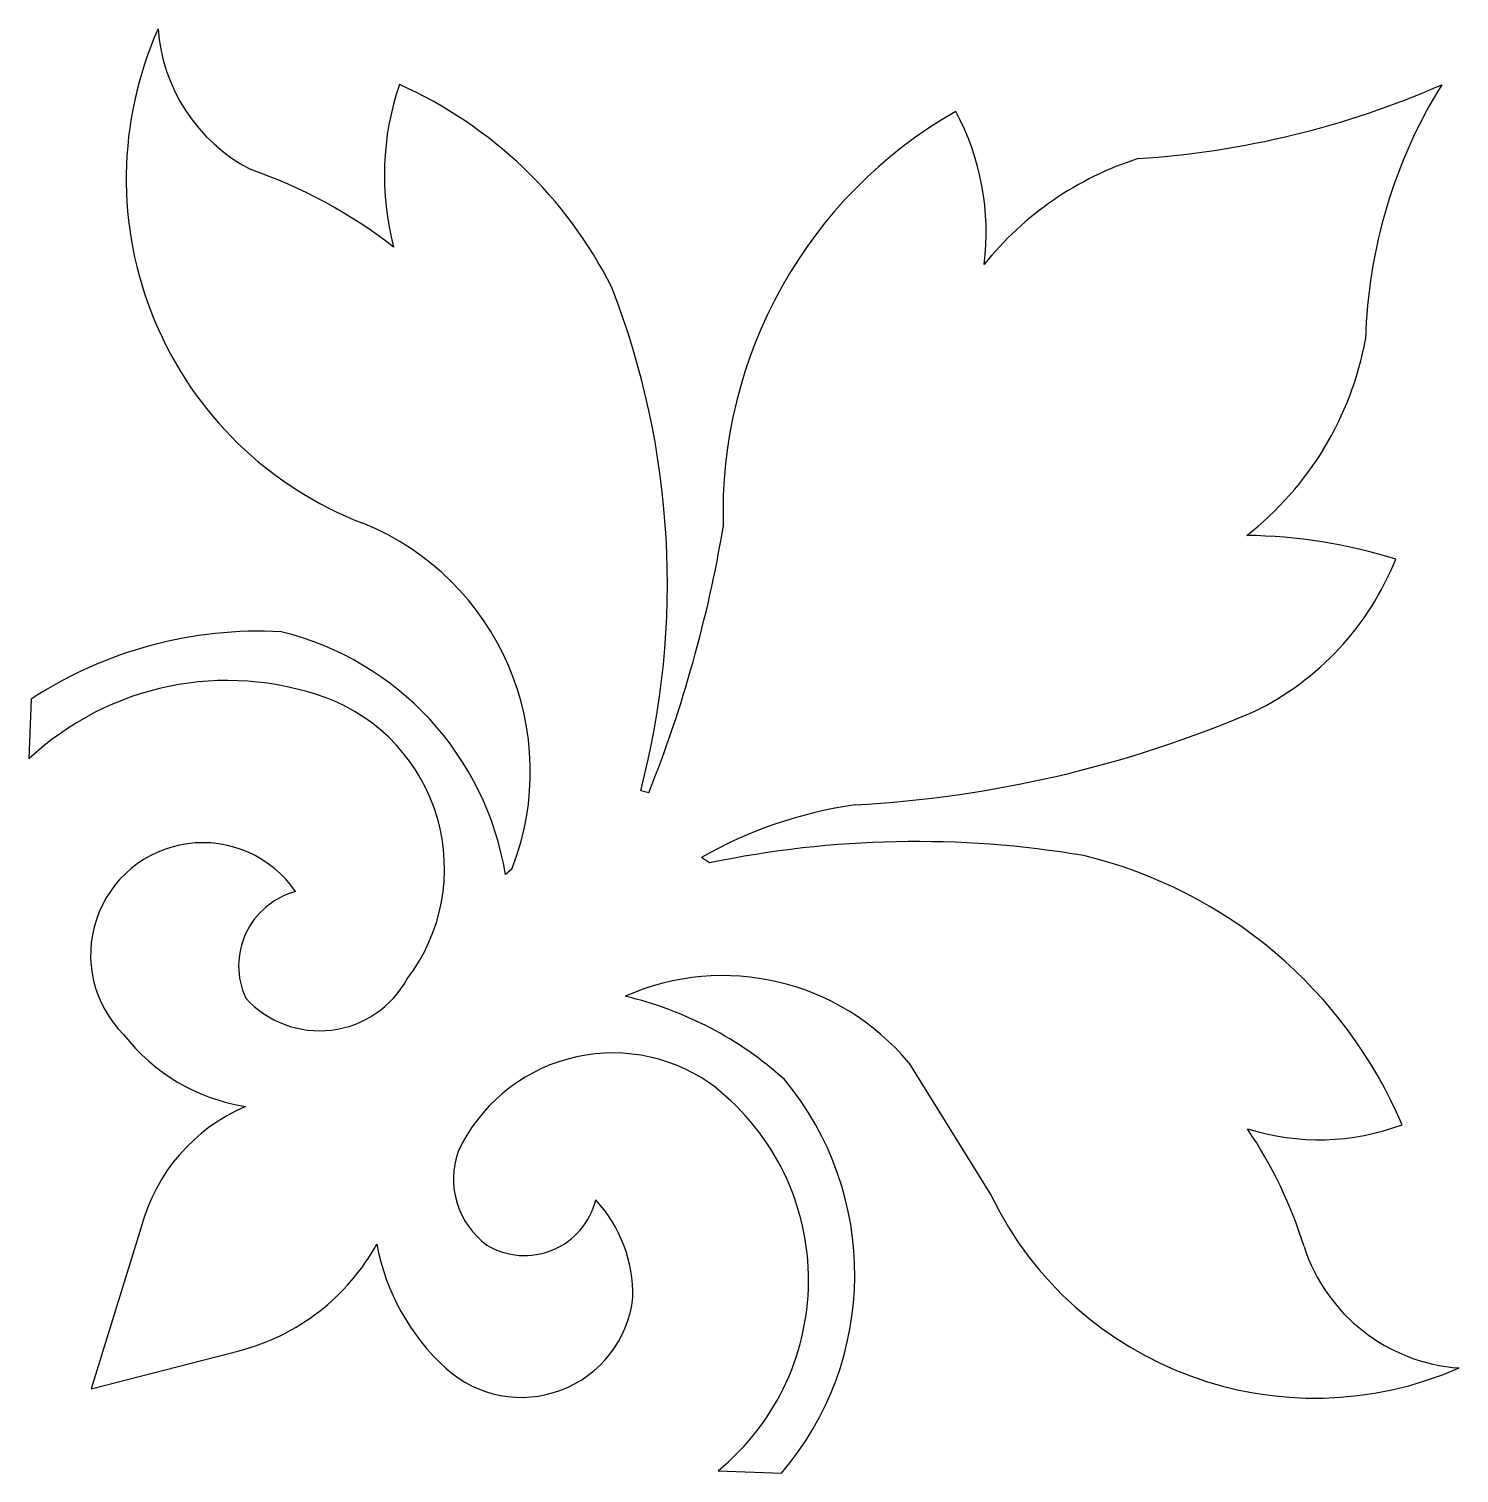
# Model space of a CAD drawing. Extents: x 0 to 110, y 0 to 111.
import ezdxf

# ---------------------------------------------------------------- set-up
doc = ezdxf.new("R2010")
doc.units = 0
doc.layers.add('WHITE', color=7, linetype='CONTINUOUS')

msp = doc.modelspace()

# ---------------------------------------------------------------- linework, layer by layer
at = {"layer": 'WHITE', "linetype": 'CONTINUOUS'}
for p, q in [((0.187185, 59.489813), (0, 54.890948)), ((47.644006, 52.276442), (47.029751, 52.430524)), ((52.325856, 46.899361), (51.707342, 47.315675)), ((37.132145, 46.419581), (36.626716, 46.022778)), ((67.641707, 31.529583), (73.967311, 21.327416)), ((8.634921, 18.912844), (4.786475, 6.468284)), ((4.786475, 6.468284), (16.175922, 9.408521)), ((52.97482, 0.182637), (57.853797, 0))]:
    msp.add_line(p, q, dxfattribs=at)
for centre, radius, start, end in [((23.213361, 112.001497), 13.322758, -175.718017, -117.789371), ((35.848298, 99.486951), 28.365092, 156.038296, 248.961569), ((49.058033, 99.74838), 21.731745, 161.247516, 194.685966), ((14.722562, 75.990449), 33.681951, 26.701622, 65.892615), ((80.815651, 170.238634), 69.339717, -86.307479, -66.367982), ((141.527682, 86.200753), 38.785024, 148.069408, 178.580231), ((88.830043, 73.853746), 35.472926, 119.70748, 181.836811), ((54.03886, 95.395264), 19.548959, -7.343388, 28.303856), ((92.870835, 77.301658), 24.924814, 107.727985, 141.267933), ((4.45036, 63.866368), 38.455003, 52.16876, 70.949714), ((-13.730498, 68.359968), 62.813653, -14.690551, 21.249234), ((78.329029, 91.641484), 24.832941, -52.008376, -10.392796), ((17.940735, 53.913125), 20.60251, -21.328829, 67.979522), ((-45.400135, 89.389134), 100.172671, -21.745667, -9.580699), ((93.10003, 32.011976), 40.061957, 72.61331, 89.26369), ((84.413384, 78.526286), 22.256561, -63.951287, -21.848316), ((17.666744, 32.851568), 31.861122, 86.909364, 123.272198), ((13.927025, 42.32422), 22.999028, 9.254126, 76.273117), ((15.25755, 38.607821), 22.314413, 70.067727, 133.137625), ((17.939749, 46.472549), 14.007335, -37.250181, 69.414751), ((58.444933, 142.199949), 90.983897, -86.809083, -66.868689), ((68.093241, 18.717837), 32.959582, 97.994321, 119.811711), ((13.374978, 39.824224), 8.630143, 34.36795, 225.078636), ((68.195128, -28.903847), 77.446498, 80.417891, 101.824012), ((72.703056, 12.711541), 35.747622, 23.177851, 76.436091), ((22.039803, 38.984778), 5.915518, 105.102335, 204.721186), ((22.349197, 41.682075), 7.683429, -137.698591, -28.686002), ((53.34479, 19.646736), 18.590424, 39.73158, 113.827708), ((39.4225, 9.451763), 27.946355, 48.102433, 76.735949), ((18.924499, 42.740444), 14.732953, -142.214317, -98.877403), ((44.894842, 19.155602), 13.137024, 55.717028, 154.973795), ((41.02797, 14.831791), 18.90304, -50.801666, 53.414199), ((39.990877, 15.264133), 23.496333, -40.514384, 39.638277), ((22.167906, 15.312942), 14.003606, 113.201778, 165.103743), ((99.153706, 43.935306), 18.313079, -107.413203, -69.505619), ((64.919116, 7.07004), 34.681878, 17.350776, 33.995197), ((38.966024, 22.621312), 6.330379, 160.70576, 233.558849), ((98.851892, 33.44266), 27.677093, -154.04052, -66.377543), ((38.110258, 22.352823), 5.630965, -121.051039, -13.980017), ((35.707667, 13.701938), 10.725575, -1.14657, 42.822851), ((11.95264, 25.768032), 16.895849, -75.524872, -28.885322), ((43.545901, 20.703764), 17.08261, -169.553382, -132.271952), ((110.885811, 21.569722), 13.517939, -162.091121, -94.0022), ((37.856718, 14.450013), 8.628251, -132.250814, -6.406097)]:
    msp.add_arc(centre, radius, start, end, dxfattribs=at)

doc.saveas('drawing.dxf')
